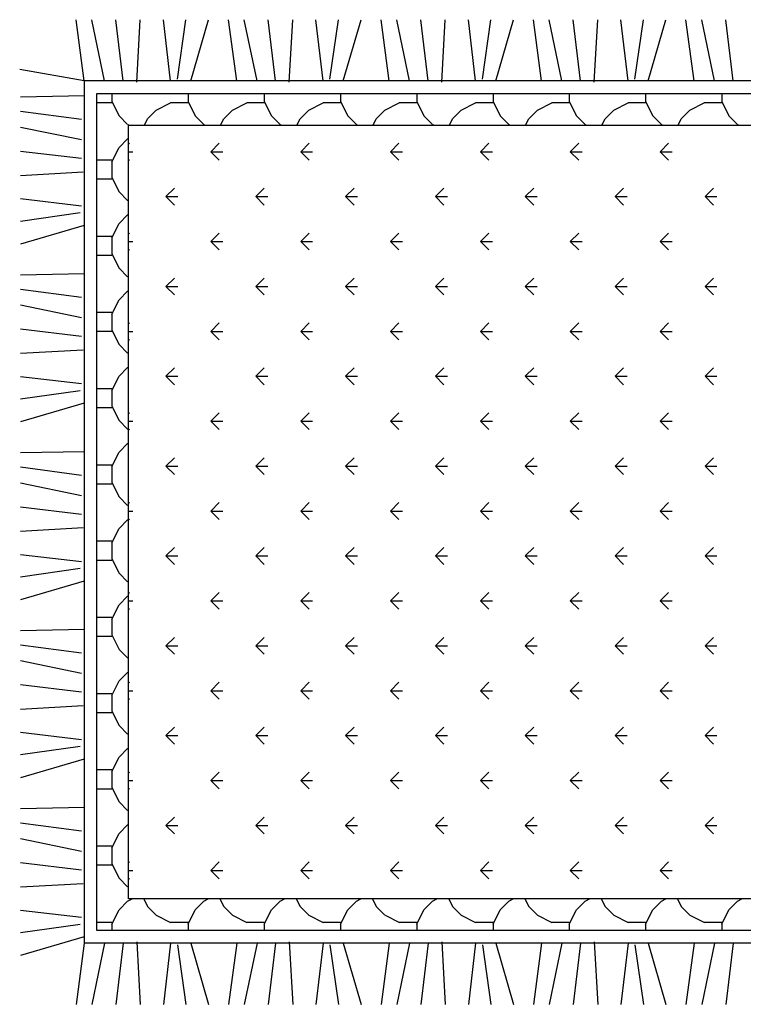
# Model space of a CAD drawing. Header units: millimetres. Extents: x -37 to 8970, y -2 to 4773.
# Drawn here: x 2504 to 3645, y 3217 to 4766 of the extents above; entities that cross this region are included whole.
import ezdxf

# ---------------------------------------------------------------- set-up
doc = ezdxf.new("R2010")
doc.units = ezdxf.units.MM

msp = doc.modelspace()

# ---------------------------------------------------------------- linework, layer by layer
at = {"color": 18, "true_color": 0x000000}
for p, q in [((2606, 4670.4), (2593.2, 4766.4)), ((2638, 4670.4), (2618, 4766.4)), ((2667.3, 4670.4), (2655.8, 4766.4)), ((2688.7, 4668.2), (2694.3, 4766.4)), ((2742, 4670.4), (2730.7, 4766.4)), ((2752.7, 4672.7), (2766.1, 4766.4)), ((2773.7, 4670.4), (2801.7, 4766.4)), ((2846, 4670.4), (2833.2, 4766.4)), ((2878, 4670.4), (2858, 4766.4)), ((2907.3, 4670.4), (2895.8, 4766.4)), ((2928.7, 4668.2), (2934.3, 4766.4)), ((2982, 4670.4), (2970.7, 4766.4)), ((2992.7, 4672.7), (3006.1, 4766.4)), ((3013.7, 4670.4), (3041.7, 4766.4)), ((3086, 4670.4), (3073.2, 4766.4)), ((3118, 4670.4), (3098, 4766.4)), ((3147.3, 4670.4), (3135.8, 4766.4)), ((3168.7, 4668.2), (3174.3, 4766.4)), ((3222, 4670.4), (3210.7, 4766.4)), ((3232.7, 4672.7), (3246.1, 4766.4)), ((3253.7, 4670.4), (3281.7, 4766.4)), ((3326, 4670.4), (3313.2, 4766.4)), ((3358, 4670.4), (3338, 4766.4)), ((3387.3, 4670.4), (3375.8, 4766.4)), ((3408.7, 4668.2), (3414.3, 4766.4)), ((3462, 4670.4), (3450.7, 4766.4)), ((3472.7, 4672.7), (3486.1, 4766.4)), ((3493.7, 4670.4), (3521.7, 4766.4)), ((3566, 4670.4), (3553.2, 4766.4)), ((3598, 4670.4), (3578, 4766.4)), ((3627.3, 4670.4), (3615.8, 4766.4)), ((2606, 4670.4), (2504.5, 4688)), ((4666.9, 4670.4), (2606, 4670.4)), ((2606, 4670.4), (2606, 3312.6)), ((2626, 4650.4), (4646.9, 4650.4)), ((2626, 3332.6), (2626, 4650.4)), ((2649.5, 4650.4), (2649.5, 4637.9)), ((2769.5, 4650.4), (2769.5, 4637.9)), ((2889.5, 4650.4), (2889.5, 4637.9)), ((3009.5, 4650.4), (3009.5, 4637.9)), ((3129.5, 4650.4), (3129.5, 4637.9)), ((3249.5, 4650.4), (3249.5, 4637.9)), ((3369.5, 4650.4), (3369.5, 4637.9)), ((3489.5, 4650.4), (3489.5, 4637.9)), ((3609.5, 4650.4), (3609.5, 4637.9)), ((2606.4, 4646.4), (2506, 4644.5)), ((2649.5, 4635.4), (2626, 4635.4)), ((2649.5, 4637.9), (2660.8, 4615.3)), ((2719.4, 4624.1), (2742, 4635.4)), ((2719.4, 4624.1), (2742, 4635.4)), ((2769.5, 4635.4), (2742, 4635.4)), ((2769.5, 4637.9), (2780.8, 4615.3)), ((2839.4, 4624.1), (2862, 4635.4)), ((2839.4, 4624.1), (2862, 4635.4)), ((2889.5, 4635.4), (2862, 4635.4)), ((2889.5, 4637.9), (2900.8, 4615.3)), ((2959.4, 4624.1), (2982, 4635.4)), ((2959.4, 4624.1), (2982, 4635.4)), ((3009.5, 4635.4), (2982, 4635.4)), ((3009.5, 4637.9), (3020.8, 4615.3)), ((3079.4, 4624.1), (3102, 4635.4)), ((3079.4, 4624.1), (3102, 4635.4)), ((3129.5, 4635.4), (3102, 4635.4)), ((3129.5, 4637.9), (3140.8, 4615.3)), ((3199.4, 4624.1), (3222, 4635.4)), ((3199.4, 4624.1), (3222, 4635.4)), ((3249.5, 4635.4), (3222, 4635.4)), ((3249.5, 4637.9), (3260.8, 4615.3)), ((3319.4, 4624.1), (3342, 4635.4)), ((3319.4, 4624.1), (3342, 4635.4)), ((3369.5, 4635.4), (3342, 4635.4)), ((3369.5, 4637.9), (3380.8, 4615.3)), ((3439.4, 4624.1), (3462, 4635.4)), ((3439.4, 4624.1), (3462, 4635.4)), ((3489.5, 4635.4), (3462, 4635.4)), ((3489.5, 4637.9), (3500.8, 4615.3)), ((3559.4, 4624.1), (3582, 4635.4)), ((3559.4, 4624.1), (3582, 4635.4)), ((3609.5, 4635.4), (3582, 4635.4)), ((3609.5, 4637.9), (3620.8, 4615.3)), ((2602, 4609.1), (2506, 4621.9)), ((2705.8, 4610.5), (2719.4, 4624.1)), ((2825.8, 4610.5), (2839.4, 4624.1)), ((2945.8, 4610.5), (2959.4, 4624.1)), ((3065.8, 4610.5), (3079.4, 4624.1)), ((3185.8, 4610.5), (3199.4, 4624.1)), ((3305.8, 4610.5), (3319.4, 4624.1)), ((3425.8, 4610.5), (3439.4, 4624.1)), ((3545.8, 4610.5), (3559.4, 4624.1)), ((2660.8, 4615.3), (2674.4, 4601.7)), ((2700.8, 4600.4), (2705.8, 4610.5)), ((2780.8, 4615.3), (2794.4, 4601.7)), ((2820.8, 4600.4), (2825.8, 4610.5)), ((2900.8, 4615.3), (2914.4, 4601.7)), ((2940.8, 4600.4), (2945.8, 4610.5)), ((3020.8, 4615.3), (3034.4, 4601.7)), ((3060.8, 4600.4), (3065.8, 4610.5)), ((3140.8, 4615.3), (3154.4, 4601.7)), ((3180.8, 4600.4), (3185.8, 4610.5)), ((3260.8, 4615.3), (3274.4, 4601.7)), ((3300.8, 4600.4), (3305.8, 4610.5)), ((3380.8, 4615.3), (3394.4, 4601.7)), ((3420.8, 4600.4), (3425.8, 4610.5)), ((3500.8, 4615.3), (3514.4, 4601.7)), ((3540.8, 4600.4), (3545.8, 4610.5)), ((3620.8, 4615.3), (3634.4, 4601.7)), ((2602, 4577.1), (2506, 4597)), ((2674.5, 4601.7), (2677, 4600.4)), ((2674.5, 4601.7), (2677, 4600.4)), ((2676, 4600.4), (4596.9, 4600.4)), ((2676, 3382.6), (2676, 4600.4)), ((2794.5, 4601.7), (2797, 4600.4)), ((2794.5, 4601.7), (2797, 4600.4)), ((2914.5, 4601.7), (2917, 4600.4)), ((2914.5, 4601.7), (2917, 4600.4)), ((3034.5, 4601.7), (3037, 4600.4)), ((3034.5, 4601.7), (3037, 4600.4)), ((3154.5, 4601.7), (3157, 4600.4)), ((3154.5, 4601.7), (3157, 4600.4)), ((3274.5, 4601.7), (3277, 4600.4)), ((3274.5, 4601.7), (3277, 4600.4)), ((3394.5, 4601.7), (3397, 4600.4)), ((3394.5, 4601.7), (3397, 4600.4)), ((3514.5, 4601.7), (3517, 4600.4)), ((3514.5, 4601.7), (3517, 4600.4)), ((3634.5, 4601.7), (3637, 4600.4)), ((3634.5, 4601.7), (3637, 4600.4)), ((2660.8, 4565.5), (2674.4, 4579.1)), ((2674.4, 4579.1), (2676, 4579.9)), ((2674.4, 4579.1), (2676, 4579.9)), ((2602, 4547.7), (2506, 4559.2)), ((2649.5, 4542.9), (2660.8, 4565.5)), ((2676, 4570.7), (2677.2, 4571.9)), ((2676, 4558.7), (2682.7, 4558.7)), ((2805.3, 4558.7), (2818.6, 4571.9)), ((2805.3, 4558.7), (2824.1, 4558.7)), ((2805.3, 4558.7), (2818.6, 4545.4)), ((2946.8, 4558.7), (2960, 4571.9)), ((2946.8, 4558.7), (2965.5, 4558.7)), ((2946.8, 4558.7), (2960, 4545.4)), ((3088.2, 4558.7), (3101.4, 4571.9)), ((3088.2, 4558.7), (3106.9, 4558.7)), ((3088.2, 4558.7), (3101.4, 4545.4)), ((3229.6, 4558.7), (3242.9, 4571.9)), ((3229.6, 4558.7), (3248.4, 4558.7)), ((3229.6, 4558.7), (3242.9, 4545.4)), ((3371, 4558.7), (3384.3, 4571.9)), ((3371, 4558.7), (3389.8, 4558.7)), ((3371, 4558.7), (3384.3, 4545.4)), ((3512.4, 4558.7), (3525.7, 4571.9)), ((3512.4, 4558.7), (3531.2, 4558.7)), ((3512.4, 4558.7), (3525.7, 4545.4)), ((2649.5, 4545.4), (2626, 4545.4)), ((2649.5, 4542.9), (2649.5, 4517.9)), ((2676, 4546.6), (2677.2, 4545.4)), ((2604.2, 4526.4), (2506, 4520.8)), ((2649.5, 4515.4), (2626, 4515.4)), ((2649.5, 4517.9), (2660.8, 4495.3)), ((2660.8, 4495.3), (2674.4, 4481.7)), ((2734.6, 4488), (2747.9, 4501.2)), ((2876, 4488), (2889.3, 4501.2)), ((3017.5, 4488), (3030.7, 4501.2)), ((3158.9, 4488), (3172.1, 4501.2)), ((3300.3, 4488), (3313.6, 4501.2)), ((3441.7, 4488), (3455, 4501.2)), ((3583.2, 4488), (3596.4, 4501.2)), ((2602, 4473), (2506, 4484.3)), ((2674.5, 4481.7), (2676, 4481)), ((2674.5, 4481.7), (2676, 4481)), ((2734.6, 4488), (2753.4, 4488)), ((2734.6, 4488), (2747.9, 4474.7)), ((2876, 4488), (2894.8, 4488)), ((2876, 4488), (2889.3, 4474.7)), ((3017.5, 4488), (3036.2, 4488)), ((3017.5, 4488), (3030.7, 4474.7)), ((3158.9, 4488), (3177.6, 4488)), ((3158.9, 4488), (3172.1, 4474.7)), ((3300.3, 4488), (3319.1, 4488)), ((3300.3, 4488), (3313.6, 4474.7)), ((3441.7, 4488), (3460.5, 4488)), ((3441.7, 4488), (3455, 4474.7)), ((3583.2, 4488), (3601.9, 4488)), ((3583.2, 4488), (3596.4, 4474.7)), ((2599.8, 4462.3), (2506, 4449)), ((2660.8, 4445.5), (2674.4, 4459.1)), ((2674.4, 4459.1), (2676, 4459.9)), ((2674.4, 4459.1), (2676, 4459.9)), ((2606, 4442.6), (2506, 4413.3)), ((2649.5, 4422.9), (2660.8, 4445.5)), ((2649.5, 4425.4), (2626, 4425.4)), ((2649.5, 4422.9), (2649.5, 4397.9)), ((2676, 4429.3), (2677.2, 4430.5)), ((2676, 4417.3), (2682.7, 4417.3)), ((2805.3, 4417.3), (2818.6, 4430.5)), ((2805.3, 4417.3), (2824.1, 4417.3)), ((2805.3, 4417.3), (2818.6, 4404)), ((2946.8, 4417.3), (2960, 4430.5)), ((2946.8, 4417.3), (2965.5, 4417.3)), ((2946.8, 4417.3), (2960, 4404)), ((3088.2, 4417.3), (3101.4, 4430.5)), ((3088.2, 4417.3), (3106.9, 4417.3)), ((3088.2, 4417.3), (3101.4, 4404)), ((3229.6, 4417.3), (3242.9, 4430.5)), ((3229.6, 4417.3), (3248.4, 4417.3)), ((3229.6, 4417.3), (3242.9, 4404)), ((3371, 4417.3), (3384.3, 4430.5)), ((3371, 4417.3), (3389.8, 4417.3)), ((3371, 4417.3), (3384.3, 4404)), ((3512.4, 4417.3), (3525.7, 4430.5)), ((3512.4, 4417.3), (3531.2, 4417.3)), ((3512.4, 4417.3), (3525.7, 4404)), ((2676, 4405.2), (2677.2, 4404)), ((2649.5, 4395.4), (2626, 4395.4)), ((2649.5, 4397.9), (2660.8, 4375.3)), ((2660.8, 4375.3), (2674.4, 4361.7)), ((2606.4, 4366.4), (2506, 4364.5)), ((2674.5, 4361.7), (2676, 4361)), ((2674.5, 4361.7), (2676, 4361)), ((2734.6, 4346.6), (2747.9, 4359.8)), ((2876, 4346.6), (2889.3, 4359.8)), ((3017.5, 4346.6), (3030.7, 4359.8)), ((3158.9, 4346.6), (3172.1, 4359.8)), ((3300.3, 4346.6), (3313.6, 4359.8)), ((3441.7, 4346.6), (3455, 4359.8)), ((3583.2, 4346.6), (3596.4, 4359.8)), ((2602, 4329.1), (2506, 4341.9)), ((2674.4, 4339.1), (2676, 4339.9)), ((2674.4, 4339.1), (2676, 4339.9)), ((2734.6, 4346.6), (2753.4, 4346.6)), ((2734.6, 4346.6), (2747.9, 4333.3)), ((2876, 4346.6), (2894.8, 4346.6)), ((2876, 4346.6), (2889.3, 4333.3)), ((3017.5, 4346.6), (3036.2, 4346.6)), ((3017.5, 4346.6), (3030.7, 4333.3)), ((3158.9, 4346.6), (3177.6, 4346.6)), ((3158.9, 4346.6), (3172.1, 4333.3)), ((3300.3, 4346.6), (3319.1, 4346.6)), ((3300.3, 4346.6), (3313.6, 4333.3)), ((3441.7, 4346.6), (3460.5, 4346.6)), ((3441.7, 4346.6), (3455, 4333.3)), ((3583.2, 4346.6), (3601.9, 4346.6)), ((3583.2, 4346.6), (3596.4, 4333.3)), ((2649.5, 4302.9), (2660.8, 4325.5)), ((2660.8, 4325.5), (2674.4, 4339.1)), ((2602, 4297.1), (2506, 4317)), ((2649.5, 4305.4), (2626, 4305.4)), ((2649.5, 4302.9), (2649.5, 4277.9)), ((2602, 4267.7), (2506, 4279.2)), ((2649.5, 4277.9), (2660.8, 4255.3)), ((2676, 4287.9), (2677.2, 4289.1)), ((2805.3, 4275.8), (2818.6, 4289.1)), ((2946.8, 4275.8), (2960, 4289.1)), ((3088.2, 4275.8), (3101.4, 4289.1)), ((3229.6, 4275.8), (3242.9, 4289.1)), ((3371, 4275.8), (3384.3, 4289.1)), ((3512.4, 4275.8), (3525.7, 4289.1)), ((2649.5, 4275.4), (2626, 4275.4)), ((2676, 4275.8), (2682.7, 4275.8)), ((2676, 4263.8), (2677.2, 4262.6)), ((2805.3, 4275.8), (2824.1, 4275.8)), ((2805.3, 4275.8), (2818.6, 4262.6)), ((2946.8, 4275.8), (2965.5, 4275.8)), ((2946.8, 4275.8), (2960, 4262.6)), ((3088.2, 4275.8), (3106.9, 4275.8)), ((3088.2, 4275.8), (3101.4, 4262.6)), ((3229.6, 4275.8), (3248.4, 4275.8)), ((3229.6, 4275.8), (3242.9, 4262.6)), ((3371, 4275.8), (3389.8, 4275.8)), ((3371, 4275.8), (3384.3, 4262.6)), ((3512.4, 4275.8), (3531.2, 4275.8)), ((3512.4, 4275.8), (3525.7, 4262.6)), ((2660.8, 4255.3), (2674.4, 4241.7)), ((2604.2, 4246.4), (2506, 4240.8)), ((2674.5, 4241.7), (2676, 4241)), ((2674.5, 4241.7), (2676, 4241)), ((2660.8, 4205.5), (2674.4, 4219.1)), ((2674.4, 4219.1), (2676, 4219.9)), ((2674.4, 4219.1), (2676, 4219.9)), ((2734.6, 4205.1), (2747.9, 4218.4)), ((2876, 4205.1), (2889.3, 4218.4)), ((3017.5, 4205.1), (3030.7, 4218.4)), ((3158.9, 4205.1), (3172.1, 4218.4)), ((3300.3, 4205.1), (3313.6, 4218.4)), ((3441.7, 4205.1), (3455, 4218.4)), ((3583.2, 4205.1), (3596.4, 4218.4)), ((2602, 4193), (2506, 4204.3)), ((2649.5, 4182.9), (2660.8, 4205.5)), ((2734.6, 4205.1), (2753.4, 4205.1)), ((2734.6, 4205.1), (2747.9, 4191.9)), ((2876, 4205.1), (2894.8, 4205.1)), ((2876, 4205.1), (2889.3, 4191.9)), ((3017.5, 4205.1), (3036.2, 4205.1)), ((3017.5, 4205.1), (3030.7, 4191.9)), ((3158.9, 4205.1), (3177.6, 4205.1)), ((3158.9, 4205.1), (3172.1, 4191.9)), ((3300.3, 4205.1), (3319.1, 4205.1)), ((3300.3, 4205.1), (3313.6, 4191.9)), ((3441.7, 4205.1), (3460.5, 4205.1)), ((3441.7, 4205.1), (3455, 4191.9)), ((3583.2, 4205.1), (3601.9, 4205.1)), ((3583.2, 4205.1), (3596.4, 4191.9)), ((2649.5, 4185.4), (2626, 4185.4)), ((2599.8, 4182.3), (2506, 4169)), ((2649.5, 4182.9), (2649.5, 4157.9)), ((2606, 4162.6), (2506, 4133.3)), ((2649.5, 4155.4), (2626, 4155.4)), ((2649.5, 4157.9), (2660.8, 4135.3)), ((2676, 4146.5), (2677.2, 4147.7)), ((2805.3, 4134.4), (2818.6, 4147.7)), ((2946.8, 4134.4), (2960, 4147.7)), ((3088.2, 4134.4), (3101.4, 4147.7)), ((3229.6, 4134.4), (3242.9, 4147.7)), ((3371, 4134.4), (3384.3, 4147.7)), ((3512.4, 4134.4), (3525.7, 4147.7)), ((2660.8, 4135.3), (2674.4, 4121.7)), ((2676, 4134.4), (2682.7, 4134.4)), ((2805.3, 4134.4), (2824.1, 4134.4)), ((2805.3, 4134.4), (2818.6, 4121.2)), ((2946.8, 4134.4), (2965.5, 4134.4)), ((2946.8, 4134.4), (2960, 4121.2)), ((3088.2, 4134.4), (3106.9, 4134.4)), ((3088.2, 4134.4), (3101.4, 4121.2)), ((3229.6, 4134.4), (3248.4, 4134.4)), ((3229.6, 4134.4), (3242.9, 4121.2)), ((3371, 4134.4), (3389.8, 4134.4)), ((3371, 4134.4), (3384.3, 4121.2)), ((3512.4, 4134.4), (3531.2, 4134.4)), ((3512.4, 4134.4), (3525.7, 4121.2)), ((2674.5, 4121.7), (2676, 4121)), ((2674.5, 4121.7), (2676, 4121)), ((2676, 4122.4), (2677.2, 4121.2)), ((2660.8, 4085.5), (2674.4, 4099.1)), ((2674.4, 4099.1), (2676, 4099.9)), ((2674.4, 4099.1), (2676, 4099.9)), ((2606.4, 4086.4), (2506, 4084.5)), ((2649.5, 4062.9), (2660.8, 4085.5)), ((2734.6, 4063.7), (2747.9, 4077)), ((2876, 4063.7), (2889.3, 4077)), ((3017.5, 4063.7), (3030.7, 4077)), ((3158.9, 4063.7), (3172.1, 4077)), ((3300.3, 4063.7), (3313.6, 4077)), ((3441.7, 4063.7), (3455, 4077)), ((3583.2, 4063.7), (3596.4, 4077)), ((2602, 4049.1), (2506, 4061.9)), ((2649.5, 4065.4), (2626, 4065.4)), ((2649.5, 4062.9), (2649.5, 4037.9)), ((2734.6, 4063.7), (2753.4, 4063.7)), ((2734.6, 4063.7), (2747.9, 4050.5)), ((2876, 4063.7), (2894.8, 4063.7)), ((2876, 4063.7), (2889.3, 4050.5)), ((3017.5, 4063.7), (3036.2, 4063.7)), ((3017.5, 4063.7), (3030.7, 4050.5)), ((3158.9, 4063.7), (3177.6, 4063.7)), ((3158.9, 4063.7), (3172.1, 4050.5)), ((3300.3, 4063.7), (3319.1, 4063.7)), ((3300.3, 4063.7), (3313.6, 4050.5)), ((3441.7, 4063.7), (3460.5, 4063.7)), ((3441.7, 4063.7), (3455, 4050.5)), ((3583.2, 4063.7), (3601.9, 4063.7)), ((3583.2, 4063.7), (3596.4, 4050.5)), ((2602, 4017.1), (2506, 4037)), ((2649.5, 4035.4), (2626, 4035.4)), ((2649.5, 4037.9), (2660.8, 4015.3)), ((2660.8, 4015.3), (2674.4, 4001.7)), ((2602, 3987.7), (2506, 3999.2)), ((2674.5, 4001.7), (2676, 4001)), ((2674.5, 4001.7), (2676, 4001)), ((2676, 4005.1), (2677.2, 4006.3)), ((2805.3, 3993), (2818.6, 4006.3)), ((2946.8, 3993), (2960, 4006.3)), ((3088.2, 3993), (3101.4, 4006.3)), ((3229.6, 3993), (3242.9, 4006.3)), ((3371, 3993), (3384.3, 4006.3)), ((3512.4, 3993), (3525.7, 4006.3)), ((2676, 3993), (2682.7, 3993)), ((2805.3, 3993), (2824.1, 3993)), ((2805.3, 3993), (2818.6, 3979.7)), ((2946.8, 3993), (2965.5, 3993)), ((2946.8, 3993), (2960, 3979.7)), ((3088.2, 3993), (3106.9, 3993)), ((3088.2, 3993), (3101.4, 3979.7)), ((3229.6, 3993), (3248.4, 3993)), ((3229.6, 3993), (3242.9, 3979.7)), ((3371, 3993), (3389.8, 3993)), ((3371, 3993), (3384.3, 3979.7)), ((3512.4, 3993), (3531.2, 3993)), ((3512.4, 3993), (3525.7, 3979.7)), ((2660.8, 3965.5), (2674.4, 3979.1)), ((2674.4, 3979.1), (2676, 3979.9)), ((2674.4, 3979.1), (2676, 3979.9)), ((2676, 3980.9), (2677.2, 3979.7)), ((2604.2, 3966.4), (2506, 3960.8)), ((2649.5, 3942.9), (2660.8, 3965.5)), ((2649.5, 3945.4), (2626, 3945.4)), ((2649.5, 3942.9), (2649.5, 3917.9)), ((2602, 3913), (2506, 3924.3)), ((2734.6, 3922.3), (2747.9, 3935.6)), ((2734.6, 3922.3), (2753.4, 3922.3)), ((2734.6, 3922.3), (2747.9, 3909)), ((2876, 3922.3), (2889.3, 3935.6)), ((2876, 3922.3), (2894.8, 3922.3)), ((2876, 3922.3), (2889.3, 3909)), ((3017.5, 3922.3), (3030.7, 3935.6)), ((3017.5, 3922.3), (3036.2, 3922.3)), ((3017.5, 3922.3), (3030.7, 3909)), ((3158.9, 3922.3), (3172.1, 3935.6)), ((3158.9, 3922.3), (3177.6, 3922.3)), ((3158.9, 3922.3), (3172.1, 3909)), ((3300.3, 3922.3), (3313.6, 3935.6)), ((3300.3, 3922.3), (3319.1, 3922.3)), ((3300.3, 3922.3), (3313.6, 3909)), ((3441.7, 3922.3), (3455, 3935.6)), ((3441.7, 3922.3), (3460.5, 3922.3)), ((3441.7, 3922.3), (3455, 3909)), ((3583.2, 3922.3), (3596.4, 3935.6)), ((3583.2, 3922.3), (3601.9, 3922.3)), ((3583.2, 3922.3), (3596.4, 3909)), ((2649.5, 3915.4), (2626, 3915.4)), ((2649.5, 3917.9), (2660.8, 3895.3)), ((2599.8, 3902.3), (2506, 3889)), ((2660.8, 3895.3), (2674.4, 3881.7)), ((2606, 3882.6), (2506, 3853.3)), ((2674.5, 3881.7), (2676, 3881)), ((2674.5, 3881.7), (2676, 3881)), ((2674.4, 3859.1), (2676, 3859.9)), ((2674.4, 3859.1), (2676, 3859.9)), ((2676, 3863.6), (2677.2, 3864.8)), ((2805.3, 3851.6), (2818.6, 3864.8)), ((2946.8, 3851.6), (2960, 3864.8)), ((3088.2, 3851.6), (3101.4, 3864.8)), ((3229.6, 3851.6), (3242.9, 3864.8)), ((3371, 3851.6), (3384.3, 3864.8)), ((3512.4, 3851.6), (3525.7, 3864.8)), ((2649.5, 3822.9), (2660.8, 3845.5)), ((2660.8, 3845.5), (2674.4, 3859.1)), ((2676, 3851.6), (2682.7, 3851.6)), ((2805.3, 3851.6), (2824.1, 3851.6)), ((2805.3, 3851.6), (2818.6, 3838.3)), ((2946.8, 3851.6), (2965.5, 3851.6)), ((2946.8, 3851.6), (2960, 3838.3)), ((3088.2, 3851.6), (3106.9, 3851.6)), ((3088.2, 3851.6), (3101.4, 3838.3)), ((3229.6, 3851.6), (3248.4, 3851.6)), ((3229.6, 3851.6), (3242.9, 3838.3)), ((3371, 3851.6), (3389.8, 3851.6)), ((3371, 3851.6), (3384.3, 3838.3)), ((3512.4, 3851.6), (3531.2, 3851.6)), ((3512.4, 3851.6), (3525.7, 3838.3)), ((2676, 3839.5), (2677.2, 3838.3)), ((2649.5, 3825.4), (2626, 3825.4)), ((2649.5, 3822.9), (2649.5, 3797.9)), ((2606.4, 3806.4), (2506, 3804.5)), ((2649.5, 3797.9), (2660.8, 3775.3)), ((2602, 3769.1), (2506, 3781.9)), ((2649.5, 3795.4), (2626, 3795.4)), ((2734.6, 3780.9), (2747.9, 3794.1)), ((2876, 3780.9), (2889.3, 3794.1)), ((3017.5, 3780.9), (3030.7, 3794.1)), ((3158.9, 3780.9), (3172.1, 3794.1)), ((3300.3, 3780.9), (3313.6, 3794.1)), ((3441.7, 3780.9), (3455, 3794.1)), ((3583.2, 3780.9), (3596.4, 3794.1)), ((2660.8, 3775.3), (2674.4, 3761.7)), ((2734.6, 3780.9), (2753.4, 3780.9)), ((2734.6, 3780.9), (2747.9, 3767.6)), ((2876, 3780.9), (2894.8, 3780.9)), ((2876, 3780.9), (2889.3, 3767.6)), ((3017.5, 3780.9), (3036.2, 3780.9)), ((3017.5, 3780.9), (3030.7, 3767.6)), ((3158.9, 3780.9), (3177.6, 3780.9)), ((3158.9, 3780.9), (3172.1, 3767.6)), ((3300.3, 3780.9), (3319.1, 3780.9)), ((3300.3, 3780.9), (3313.6, 3767.6)), ((3441.7, 3780.9), (3460.5, 3780.9)), ((3441.7, 3780.9), (3455, 3767.6)), ((3583.2, 3780.9), (3601.9, 3780.9)), ((3583.2, 3780.9), (3596.4, 3767.6)), ((2602, 3737.1), (2506, 3757)), ((2674.5, 3761.7), (2676, 3761)), ((2674.5, 3761.7), (2676, 3761)), ((2660.8, 3725.5), (2674.4, 3739.1)), ((2674.4, 3739.1), (2676, 3739.9)), ((2674.4, 3739.1), (2676, 3739.9)), ((2649.5, 3702.9), (2660.8, 3725.5)), ((2676, 3722.2), (2677.2, 3723.4)), ((2805.3, 3710.2), (2818.6, 3723.4)), ((2946.8, 3710.2), (2960, 3723.4)), ((3088.2, 3710.2), (3101.4, 3723.4)), ((3229.6, 3710.2), (3242.9, 3723.4)), ((3371, 3710.2), (3384.3, 3723.4)), ((3512.4, 3710.2), (3525.7, 3723.4)), ((2602, 3707.7), (2506, 3719.2)), ((2649.5, 3705.4), (2626, 3705.4)), ((2676, 3710.2), (2682.7, 3710.2)), ((2805.3, 3710.2), (2824.1, 3710.2)), ((2805.3, 3710.2), (2818.6, 3696.9)), ((2946.8, 3710.2), (2965.5, 3710.2)), ((2946.8, 3710.2), (2960, 3696.9)), ((3088.2, 3710.2), (3106.9, 3710.2)), ((3088.2, 3710.2), (3101.4, 3696.9)), ((3229.6, 3710.2), (3248.4, 3710.2)), ((3229.6, 3710.2), (3242.9, 3696.9)), ((3371, 3710.2), (3389.8, 3710.2)), ((3371, 3710.2), (3384.3, 3696.9)), ((3512.4, 3710.2), (3531.2, 3710.2)), ((3512.4, 3710.2), (3525.7, 3696.9)), ((2649.5, 3702.9), (2649.5, 3677.9)), ((2676, 3698.1), (2677.2, 3696.9)), ((2604.2, 3686.4), (2506, 3680.8)), ((2649.5, 3675.4), (2626, 3675.4)), ((2649.5, 3677.9), (2660.8, 3655.3)), ((2602, 3633), (2506, 3644.3)), ((2660.8, 3655.3), (2674.4, 3641.7)), ((2734.6, 3639.5), (2747.9, 3652.7)), ((2876, 3639.5), (2889.3, 3652.7)), ((3017.5, 3639.5), (3030.7, 3652.7)), ((3158.9, 3639.5), (3172.1, 3652.7)), ((3300.3, 3639.5), (3313.6, 3652.7)), ((3441.7, 3639.5), (3455, 3652.7)), ((3583.2, 3639.5), (3596.4, 3652.7)), ((2674.5, 3641.7), (2676, 3641)), ((2674.5, 3641.7), (2676, 3641)), ((2734.6, 3639.5), (2753.4, 3639.5)), ((2734.6, 3639.5), (2747.9, 3626.2)), ((2876, 3639.5), (2894.8, 3639.5)), ((2876, 3639.5), (2889.3, 3626.2)), ((3017.5, 3639.5), (3036.2, 3639.5)), ((3017.5, 3639.5), (3030.7, 3626.2)), ((3158.9, 3639.5), (3177.6, 3639.5)), ((3158.9, 3639.5), (3172.1, 3626.2)), ((3300.3, 3639.5), (3319.1, 3639.5)), ((3300.3, 3639.5), (3313.6, 3626.2)), ((3441.7, 3639.5), (3460.5, 3639.5)), ((3441.7, 3639.5), (3455, 3626.2)), ((3583.2, 3639.5), (3601.9, 3639.5)), ((3583.2, 3639.5), (3596.4, 3626.2)), ((2599.8, 3622.3), (2506, 3609)), ((2660.8, 3605.5), (2674.4, 3619.1)), ((2674.4, 3619.1), (2676, 3619.9)), ((2674.4, 3619.1), (2676, 3619.9)), ((2606, 3602.6), (2506, 3573.3)), ((2649.5, 3582.9), (2660.8, 3605.5)), ((2649.5, 3585.4), (2626, 3585.4)), ((2649.5, 3582.9), (2649.5, 3557.9)), ((2676, 3580.8), (2677.2, 3582)), ((2805.3, 3568.7), (2818.6, 3582)), ((2946.8, 3568.7), (2960, 3582)), ((3088.2, 3568.7), (3101.4, 3582)), ((3229.6, 3568.7), (3242.9, 3582)), ((3371, 3568.7), (3384.3, 3582)), ((3512.4, 3568.7), (3525.7, 3582)), ((2676, 3568.7), (2682.7, 3568.7)), ((2805.3, 3568.7), (2824.1, 3568.7)), ((2805.3, 3568.7), (2818.6, 3555.5)), ((2946.8, 3568.7), (2965.5, 3568.7)), ((2946.8, 3568.7), (2960, 3555.5)), ((3088.2, 3568.7), (3106.9, 3568.7)), ((3088.2, 3568.7), (3101.4, 3555.5)), ((3229.6, 3568.7), (3248.4, 3568.7)), ((3229.6, 3568.7), (3242.9, 3555.5)), ((3371, 3568.7), (3389.8, 3568.7)), ((3371, 3568.7), (3384.3, 3555.5)), ((3512.4, 3568.7), (3531.2, 3568.7)), ((3512.4, 3568.7), (3525.7, 3555.5)), ((2649.5, 3555.4), (2626, 3555.4)), ((2649.5, 3557.9), (2660.8, 3535.3)), ((2676, 3556.7), (2677.2, 3555.5)), ((2660.8, 3535.3), (2674.4, 3521.7)), ((2606.4, 3526.4), (2506, 3524.5)), ((2674.5, 3521.7), (2676, 3521)), ((2674.5, 3521.7), (2676, 3521)), ((2734.6, 3498), (2747.9, 3511.3)), ((2876, 3498), (2889.3, 3511.3)), ((3017.5, 3498), (3030.7, 3511.3)), ((3158.9, 3498), (3172.1, 3511.3)), ((3300.3, 3498), (3313.6, 3511.3)), ((3441.7, 3498), (3455, 3511.3)), ((3583.2, 3498), (3596.4, 3511.3)), ((2602, 3489.1), (2506, 3501.9)), ((2660.8, 3485.5), (2674.4, 3499.1)), ((2674.4, 3499.1), (2676, 3499.9)), ((2674.4, 3499.1), (2676, 3499.9)), ((2734.6, 3498), (2753.4, 3498)), ((2734.6, 3498), (2747.9, 3484.8)), ((2876, 3498), (2894.8, 3498)), ((2876, 3498), (2889.3, 3484.8)), ((3017.5, 3498), (3036.2, 3498)), ((3017.5, 3498), (3030.7, 3484.8)), ((3158.9, 3498), (3177.6, 3498)), ((3158.9, 3498), (3172.1, 3484.8)), ((3300.3, 3498), (3319.1, 3498)), ((3300.3, 3498), (3313.6, 3484.8)), ((3441.7, 3498), (3460.5, 3498)), ((3441.7, 3498), (3455, 3484.8)), ((3583.2, 3498), (3601.9, 3498)), ((3583.2, 3498), (3596.4, 3484.8)), ((2602, 3457.1), (2506, 3477)), ((2649.5, 3462.9), (2660.8, 3485.5)), ((2649.5, 3465.4), (2626, 3465.4)), ((2649.5, 3462.9), (2649.5, 3437.9)), ((2602, 3427.7), (2506, 3439.2)), ((2649.5, 3435.4), (2626, 3435.4)), ((2649.5, 3437.9), (2660.8, 3415.3)), ((2676, 3439.4), (2677.2, 3440.6)), ((2676, 3427.3), (2682.7, 3427.3)), ((2805.3, 3427.3), (2818.6, 3440.6)), ((2805.3, 3427.3), (2824.1, 3427.3)), ((2805.3, 3427.3), (2818.6, 3414.1)), ((2946.8, 3427.3), (2960, 3440.6)), ((2946.8, 3427.3), (2965.5, 3427.3)), ((2946.8, 3427.3), (2960, 3414.1)), ((3088.2, 3427.3), (3101.4, 3440.6)), ((3088.2, 3427.3), (3106.9, 3427.3)), ((3088.2, 3427.3), (3101.4, 3414.1)), ((3229.6, 3427.3), (3242.9, 3440.6)), ((3229.6, 3427.3), (3248.4, 3427.3)), ((3229.6, 3427.3), (3242.9, 3414.1)), ((3371, 3427.3), (3384.3, 3440.6)), ((3371, 3427.3), (3389.8, 3427.3)), ((3371, 3427.3), (3384.3, 3414.1)), ((3512.4, 3427.3), (3525.7, 3440.6)), ((3512.4, 3427.3), (3531.2, 3427.3)), ((3512.4, 3427.3), (3525.7, 3414.1)), ((2660.8, 3415.3), (2674.4, 3401.7)), ((2676, 3415.3), (2677.2, 3414.1)), ((2604.2, 3406.4), (2506, 3400.8)), ((2674.5, 3401.7), (2676, 3401)), ((2674.5, 3401.7), (2676, 3401)), ((2660.8, 3365.5), (2674.4, 3379.1)), ((2674.4, 3379.1), (2681.3, 3382.6)), ((2674.4, 3379.1), (2681.3, 3382.6)), ((4596.9, 3382.6), (2676, 3382.6)), ((2699.7, 3382.6), (2705.8, 3370.3)), ((2780.8, 3365.5), (2794.4, 3379.1)), ((2794.4, 3379.1), (2801.3, 3382.6)), ((2794.4, 3379.1), (2801.3, 3382.6)), ((2819.7, 3382.6), (2825.8, 3370.3)), ((2900.8, 3365.5), (2914.4, 3379.1)), ((2914.4, 3379.1), (2921.3, 3382.6)), ((2914.4, 3379.1), (2921.3, 3382.6)), ((2939.7, 3382.6), (2945.8, 3370.3)), ((3020.8, 3365.5), (3034.4, 3379.1)), ((3034.4, 3379.1), (3041.3, 3382.6)), ((3034.4, 3379.1), (3041.3, 3382.6)), ((3059.7, 3382.6), (3065.8, 3370.3)), ((3140.8, 3365.5), (3154.4, 3379.1)), ((3154.4, 3379.1), (3161.3, 3382.6)), ((3154.4, 3379.1), (3161.3, 3382.6)), ((3179.7, 3382.6), (3185.8, 3370.3)), ((3260.8, 3365.5), (3274.4, 3379.1)), ((3274.4, 3379.1), (3281.3, 3382.6)), ((3274.4, 3379.1), (3281.3, 3382.6)), ((3299.7, 3382.6), (3305.8, 3370.3)), ((3380.8, 3365.5), (3394.4, 3379.1)), ((3394.4, 3379.1), (3401.3, 3382.6)), ((3394.4, 3379.1), (3401.3, 3382.6)), ((3419.7, 3382.6), (3425.8, 3370.3)), ((3500.8, 3365.5), (3514.4, 3379.1)), ((3514.4, 3379.1), (3521.3, 3382.6)), ((3514.4, 3379.1), (3521.3, 3382.6)), ((3539.7, 3382.6), (3545.8, 3370.3)), ((3620.8, 3365.5), (3634.4, 3379.1)), ((3634.4, 3379.1), (3641.3, 3382.6)), ((3634.4, 3379.1), (3641.3, 3382.6)), ((2602, 3353), (2506, 3364.3)), ((2649.5, 3342.9), (2660.8, 3365.5)), ((2705.8, 3370.3), (2719.4, 3356.7)), ((2769.5, 3342.9), (2780.8, 3365.5)), ((2825.8, 3370.3), (2839.4, 3356.7)), ((2889.5, 3342.9), (2900.8, 3365.5)), ((2945.8, 3370.3), (2959.4, 3356.7)), ((3009.5, 3342.9), (3020.8, 3365.5)), ((3065.8, 3370.3), (3079.4, 3356.7)), ((3129.5, 3342.9), (3140.8, 3365.5)), ((3185.8, 3370.3), (3199.4, 3356.7)), ((3249.5, 3342.9), (3260.8, 3365.5)), ((3305.8, 3370.3), (3319.4, 3356.7)), ((3369.5, 3342.9), (3380.8, 3365.5)), ((3425.8, 3370.3), (3439.4, 3356.7)), ((3489.5, 3342.9), (3500.8, 3365.5)), ((3545.8, 3370.3), (3559.4, 3356.7)), ((3609.5, 3342.9), (3620.8, 3365.5)), ((2719.5, 3356.7), (2742.1, 3345.4)), ((2719.5, 3356.7), (2742.1, 3345.4)), ((2839.5, 3356.7), (2862.1, 3345.4)), ((2839.5, 3356.7), (2862.1, 3345.4)), ((2959.5, 3356.7), (2982.1, 3345.4)), ((2959.5, 3356.7), (2982.1, 3345.4)), ((3079.5, 3356.7), (3102.1, 3345.4)), ((3079.5, 3356.7), (3102.1, 3345.4)), ((3199.5, 3356.7), (3222.1, 3345.4)), ((3199.5, 3356.7), (3222.1, 3345.4)), ((3319.5, 3356.7), (3342.1, 3345.4)), ((3319.5, 3356.7), (3342.1, 3345.4)), ((3439.5, 3356.7), (3462.1, 3345.4)), ((3439.5, 3356.7), (3462.1, 3345.4)), ((3559.5, 3356.7), (3582.1, 3345.4)), ((3559.5, 3356.7), (3582.1, 3345.4)), ((2599.8, 3342.3), (2506, 3329)), ((2649.5, 3345.4), (2626, 3345.4)), ((4646.9, 3332.6), (2626, 3332.6)), ((2649.5, 3342.9), (2649.5, 3332.6)), ((2769.5, 3345.4), (2742, 3345.4)), ((2769.5, 3342.9), (2769.5, 3332.6)), ((2889.5, 3345.4), (2862, 3345.4)), ((2889.5, 3342.9), (2889.5, 3332.6)), ((3009.5, 3345.4), (2982, 3345.4)), ((3009.5, 3342.9), (3009.5, 3332.6)), ((3129.5, 3345.4), (3102, 3345.4)), ((3129.5, 3342.9), (3129.5, 3332.6)), ((3249.5, 3345.4), (3222, 3345.4)), ((3249.5, 3342.9), (3249.5, 3332.6)), ((3369.5, 3345.4), (3342, 3345.4)), ((3369.5, 3342.9), (3369.5, 3332.6)), ((3489.5, 3345.4), (3462, 3345.4)), ((3489.5, 3342.9), (3489.5, 3332.6)), ((3609.5, 3345.4), (3582, 3345.4)), ((3609.5, 3342.9), (3609.5, 3332.6)), ((2606, 3322.6), (2506, 3293.3)), ((2606, 3312.6), (2593.2, 3216.5)), ((4666.9, 3312.6), (2606, 3312.6)), ((2638, 3312.6), (2618, 3216.5)), ((2667.3, 3312.6), (2655.8, 3216.5)), ((2688.7, 3314.8), (2694.3, 3216.5)), ((2742, 3312.6), (2730.7, 3216.5)), ((2752.7, 3310.3), (2766.1, 3216.5)), ((2773.7, 3312.6), (2801.7, 3216.5)), ((2846, 3312.6), (2833.2, 3216.5)), ((2878, 3312.6), (2858, 3216.5)), ((2907.3, 3312.6), (2895.8, 3216.5)), ((2928.7, 3314.8), (2934.3, 3216.5)), ((2982, 3312.6), (2970.7, 3216.5)), ((2992.7, 3310.3), (3006.1, 3216.5)), ((3013.7, 3312.6), (3041.7, 3216.5)), ((3086, 3312.6), (3073.2, 3216.5)), ((3118, 3312.6), (3098, 3216.5)), ((3147.3, 3312.6), (3135.8, 3216.5)), ((3168.7, 3314.8), (3174.3, 3216.5)), ((3222, 3312.6), (3210.7, 3216.5)), ((3232.7, 3310.3), (3246.1, 3216.5)), ((3253.7, 3312.6), (3281.7, 3216.5)), ((3326, 3312.6), (3313.2, 3216.5)), ((3358, 3312.6), (3338, 3216.5)), ((3387.3, 3312.6), (3375.8, 3216.5)), ((3408.7, 3314.8), (3414.3, 3216.5)), ((3462, 3312.6), (3450.7, 3216.5)), ((3472.7, 3310.3), (3486.1, 3216.5)), ((3493.7, 3312.6), (3521.7, 3216.5)), ((3566, 3312.6), (3553.2, 3216.5)), ((3598, 3312.6), (3578, 3216.5)), ((3627.3, 3312.6), (3615.8, 3216.5))]:
    msp.add_line(p, q, dxfattribs=at)

doc.saveas('drawing.dxf')
